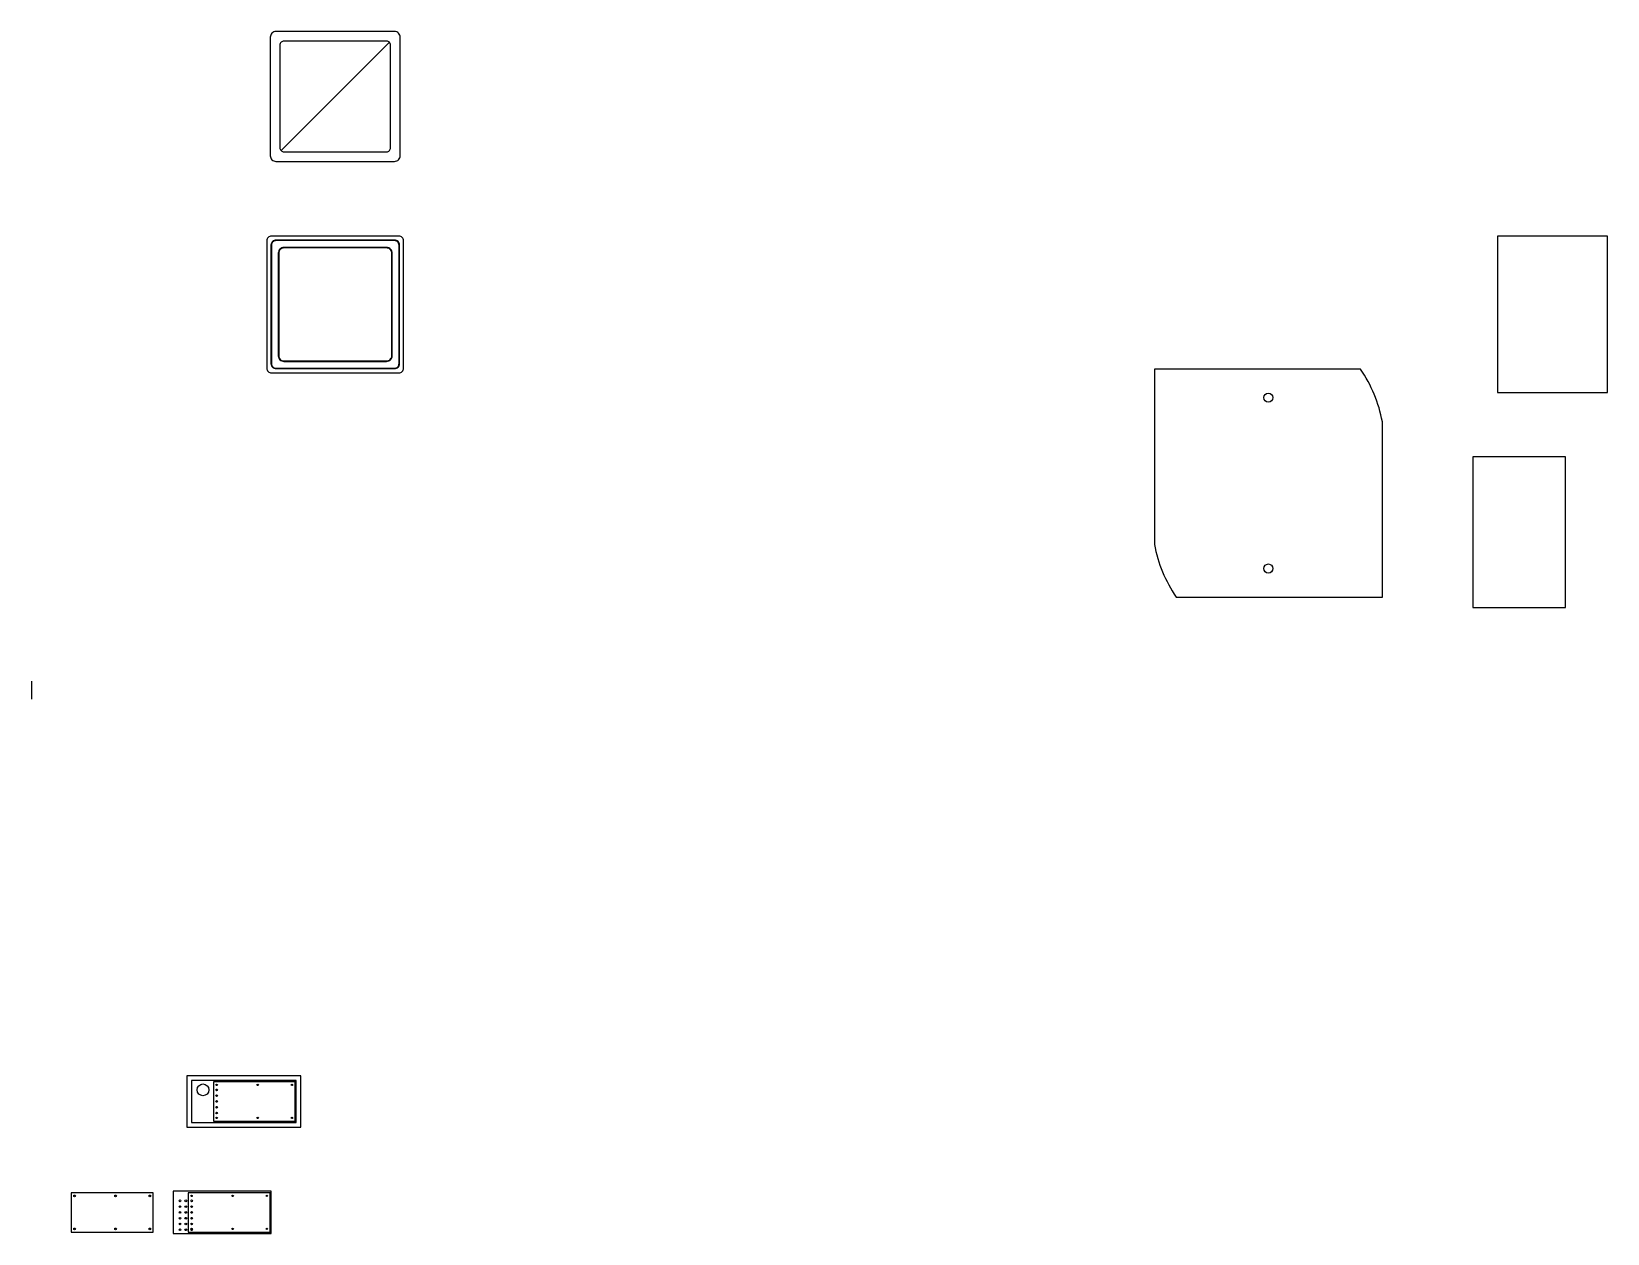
# Model space of a CAD drawing. Header units: inches. Extents: x 78 to 769, y 3 to 531.
import ezdxf

# ---------------------------------------------------------------- set-up
doc = ezdxf.new("R2010")
doc.units = ezdxf.units.IN
doc.header["$MEASUREMENT"] = 0
doc.layers.get('0').update_dxf_attribs({"true_color": 0xc2ced6})

msp = doc.modelspace()

# ---------------------------------------------------------------- linework, layer by layer
msp.add_line((187.15, 478.53), (234.7, 526.08))
at = {"extrusion": (-1, 0, 6.12323e-17)}
msp.add_line((77.67, 245.75, -2.31), (77.67, 237.75, 2.31), dxfattribs=at)
for points in [[(184.92, 473.81), (236.92, 473.81, 0.414214), (239.42, 476.31), (239.42, 528.31, 0.414214), (236.92, 530.81), (184.92, 530.81, 0.414214), (182.42, 528.31), (182.42, 476.31, 0.414214)], [(188.42, 478.01), (233.42, 478.01, 0.414214), (235.22, 479.81), (235.22, 524.81, 0.414214), (233.42, 526.61), (188.42, 526.61, 0.414214), (186.62, 524.81), (186.62, 479.81, 0.414214)], [(182.92, 381.04), (238.92, 381.04, 0.414214), (240.92, 383.04), (240.92, 439.04, 0.414214), (238.92, 441.04), (182.92, 441.04, 0.414214), (180.92, 439.04), (180.92, 383.04, 0.414214)], [(184.92, 382.84), (236.92, 382.84, 0.414214), (239.12, 385.04), (239.12, 437.04, 0.414214), (236.92, 439.24), (184.92, 439.24, 0.414214), (182.72, 437.04), (182.72, 385.04, 0.414214)], [(184.92, 383.04), (236.92, 383.04, 0.414214), (238.92, 385.04), (238.92, 437.04, 0.414214), (236.92, 439.04), (184.92, 439.04, 0.414214), (182.92, 437.04), (182.92, 385.04, 0.414214)], [(188.42, 386.04), (233.42, 386.04, 0.414214), (235.92, 388.54), (235.92, 433.54, 0.414214), (233.42, 436.04), (188.42, 436.04, 0.414214), (185.92, 433.54), (185.92, 388.54, 0.414214)], [(188.42, 386.24), (233.42, 386.24, 0.414214), (235.72, 388.54), (235.72, 433.54, 0.414214), (233.42, 435.84), (188.42, 435.84, 0.414214), (186.12, 433.54), (186.12, 388.54, 0.414214)]]:
    msp.add_lwpolyline(points, format="xyb", close=True)
for points in [[(720.83, 372.38), (769.09, 372.38), (769.09, 440.96), (720.83, 440.96)], [(710.04, 278.05), (750.68, 278.05), (750.68, 344.09), (710.04, 344.09)], [(145.84, 50), (195.84, 50), (195.84, 72.5), (145.84, 72.5)], [(147.84, 52), (193.84, 52), (193.84, 70.5), (147.84, 70.5)], [(157.44, 52.6), (193.34, 52.6), (193.34, 69.9), (157.44, 69.9)], [(95.1, 3.9), (131, 3.9), (131, 21.2), (95.1, 21.2)], [(139.86, 3.3), (182.86, 3.3), (182.86, 21.8), (139.86, 21.8)], [(146.46, 3.9), (182.36, 3.9), (182.36, 21.2), (146.46, 21.2)]]:
    msp.add_lwpolyline(points, close=True)
at = {"elevation": 2}
msp.add_lwpolyline([(579.88, 282.62), (670.32, 282.62), (670.32, 359.53, 0.105293), (660.75, 382.62), (570.32, 382.62), (570.32, 305.71, 0.105293)], format="xyb", close=True, dxfattribs=at)
for centre, radius in [((620.32, 370.12, 2), 2), ((620.32, 295.12, 2), 2), ((152.89, 66.33), 2.6), ((158.89, 66.33), 0.375), ((158.89, 63.79), 0.375), ((158.89, 68.5), 0.3), ((176.89, 68.5), 0.3), ((191.89, 68.5), 0.3), ((158.89, 61.25), 0.375), ((158.89, 58.71), 0.375), ((158.89, 56.17), 0.375), ((158.89, 54), 0.3), ((176.89, 54), 0.3), ((191.89, 54), 0.3), ((96.55, 19.8), 0.375), ((114.55, 19.8), 0.375), ((129.55, 19.8), 0.375), ((142.83, 17.63), 0.375), ((142.83, 15.09), 0.375), ((145.37, 17.63), 0.375), ((145.37, 15.09), 0.375), ((147.91, 17.63), 0.375), ((147.91, 15.09), 0.375), ((147.91, 19.8), 0.3), ((165.91, 19.8), 0.3), ((180.91, 19.8), 0.3), ((142.83, 12.55), 0.375), ((142.83, 10.01), 0.375), ((142.83, 7.47), 0.375), ((145.37, 12.55), 0.375), ((145.37, 10.01), 0.375), ((145.37, 7.47), 0.375), ((147.91, 12.55), 0.375), ((147.91, 10.01), 0.375), ((147.91, 7.47), 0.375), ((96.55, 5.3), 0.375), ((114.55, 5.3), 0.375), ((129.55, 5.3), 0.375), ((142.83, 4.93), 0.375), ((145.37, 4.93), 0.375), ((147.91, 4.93), 0.375), ((147.91, 5.3), 0.3), ((165.91, 5.3), 0.3), ((180.91, 5.3), 0.3)]:
    msp.add_circle(centre, radius)

doc.saveas('drawing.dxf')
